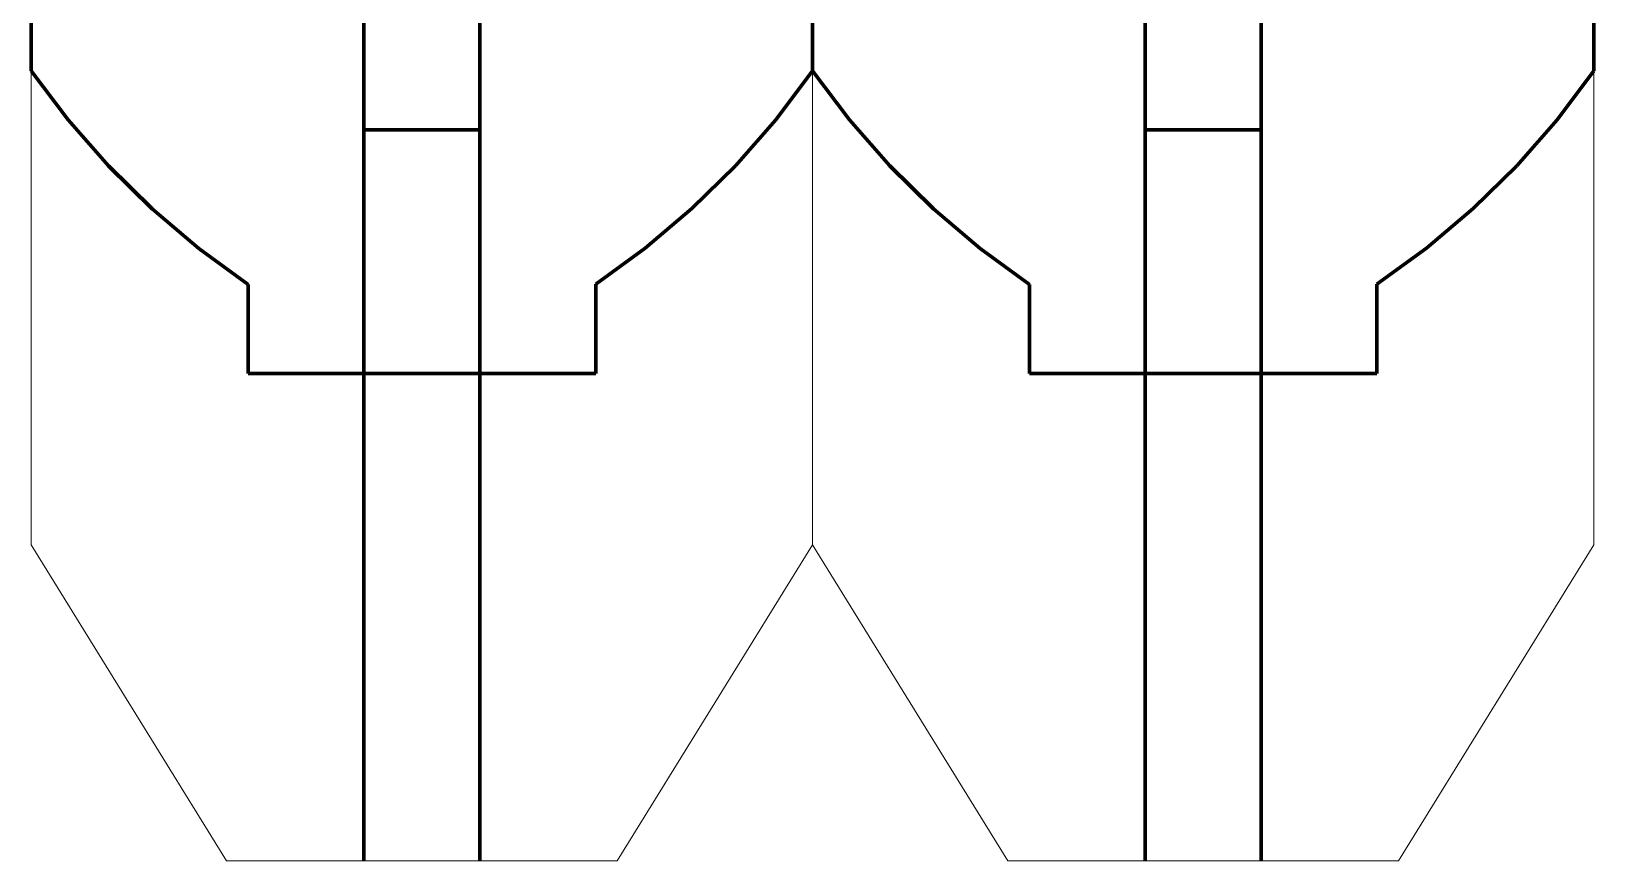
# Model space of a CAD drawing. Header units: millimetres. Extents: x -983 to 262, y -252 to 208.
# Drawn here: x 86.51 to 126.88, y 139.19 to 160.64 of the extents above; entities that cross this region are included whole.
import ezdxf

# ---------------------------------------------------------------- set-up
doc = ezdxf.new("R2010")
doc.units = ezdxf.units.MM
doc.header["$MEASUREMENT"] = 0
doc.layers.add('Layer 1', color=7, linetype='Continuous')

msp = doc.modelspace()

# ---------------------------------------------------------------- linework, layer by layer
at = {"layer": 'Layer 1', "lineweight": 80}
for points in [[(86.5089, 167.7778), (86.5089, 167.7778), (86.5089, 159.613), (86.5089, 159.613)], [(106.6948, 167.7778), (106.6948, 167.7778), (106.6948, 159.613), (106.6948, 159.613)], [(126.8807, 167.7778), (126.8807, 167.7778), (126.8807, 159.613), (126.8807, 159.613)], [(95.1056, 161.0783), (95.1056, 161.0783), (95.1056, 158.0859), (95.1056, 158.0859)], [(98.0998, 161.0783), (98.0998, 161.0783), (98.0998, 158.0842), (98.0998, 158.0842)], [(115.2915, 161.0783), (115.2915, 161.0783), (115.2915, 158.0859), (115.2915, 158.0859)], [(118.2857, 161.0783), (118.2857, 161.0783), (118.2857, 158.0842), (118.2857, 158.0842)], [(86.5089, 159.613), (86.5089, 159.613), (87.4618, 158.3498), (87.4618, 158.3498)], [(105.7453, 158.3498), (105.7453, 158.3498), (106.6948, 159.613), (106.6948, 159.613)], [(106.6948, 159.613), (106.6948, 159.613), (107.6477, 158.3498), (107.6477, 158.3498)], [(125.9312, 158.3498), (125.9312, 158.3498), (126.8807, 159.613), (126.8807, 159.613)], [(87.4618, 158.3498), (87.4618, 158.3498), (88.5038, 157.1587), (88.5038, 157.1587)], [(104.7033, 157.1604), (104.7033, 157.1604), (105.7453, 158.3498), (105.7453, 158.3498)], [(107.6477, 158.3498), (107.6477, 158.3498), (108.6897, 157.1587), (108.6897, 157.1587)], [(124.8892, 157.1604), (124.8892, 157.1604), (125.9312, 158.3498), (125.9312, 158.3498)], [(95.1056, 158.0859), (95.1056, 158.0859), (95.1056, 151.7874), (95.1056, 151.7874)], [(95.1056, 158.0859), (95.1056, 158.0859), (98.0998, 158.0842), (98.0998, 158.0842)], [(98.0998, 158.0842), (98.0998, 158.0842), (98.0998, 151.7874), (98.0998, 151.7874)], [(115.2915, 158.0859), (115.2915, 158.0859), (115.2915, 151.7874), (115.2915, 151.7874)], [(115.2915, 158.0859), (115.2915, 158.0859), (118.2857, 158.0842), (118.2857, 158.0842)], [(118.2857, 158.0842), (118.2857, 158.0842), (118.2857, 151.7874), (118.2857, 151.7874)], [(88.5038, 157.1587), (88.5038, 157.1587), (89.6315, 156.0498), (89.6315, 156.0498)], [(103.5756, 156.0515), (103.5756, 156.0515), (104.7033, 157.1604), (104.7033, 157.1604)], [(108.6897, 157.1587), (108.6897, 157.1587), (109.8174, 156.0498), (109.8174, 156.0498)], [(123.7615, 156.0515), (123.7615, 156.0515), (124.8892, 157.1604), (124.8892, 157.1604)], [(89.6315, 156.0498), (89.6315, 156.0498), (90.8381, 155.0249), (90.8381, 155.0249)], [(102.3707, 155.0284), (102.3707, 155.0284), (103.5756, 156.0515), (103.5756, 156.0515)], [(109.8174, 156.0498), (109.8174, 156.0498), (111.024, 155.0249), (111.024, 155.0249)], [(122.5566, 155.0284), (122.5566, 155.0284), (123.7615, 156.0515), (123.7615, 156.0515)], [(101.0939, 154.0977), (101.0939, 154.0977), (102.3707, 155.0284), (102.3707, 155.0284)], [(121.2798, 154.0977), (121.2798, 154.0977), (122.5566, 155.0284), (122.5566, 155.0284)], [(90.8381, 155.0249), (90.8381, 155.0249), (92.1167, 154.0943), (92.1167, 154.0943)], [(111.024, 155.0249), (111.024, 155.0249), (112.3026, 154.0943), (112.3026, 154.0943)], [(92.1167, 154.0943), (92.1167, 154.0943), (92.1167, 151.7874), (92.1167, 151.7874)], [(101.0939, 151.7874), (101.0939, 151.7874), (101.0939, 154.0977), (101.0939, 154.0977)], [(112.3026, 154.0943), (112.3026, 154.0943), (112.3026, 151.7874), (112.3026, 151.7874)], [(121.2798, 151.7874), (121.2798, 151.7874), (121.2798, 154.0977), (121.2798, 154.0977)], [(92.1167, 151.7874), (92.1167, 151.7874), (95.1056, 151.7874), (95.1056, 151.7874)], [(95.1056, 139.1939), (95.1056, 139.1939), (95.1056, 151.7874), (95.1056, 151.7874)], [(95.1056, 151.7874), (95.1056, 151.7874), (98.0998, 151.7874), (98.0998, 151.7874)], [(98.0998, 151.7874), (98.0998, 151.7874), (98.0998, 139.1939), (98.0998, 139.1939)], [(98.0998, 151.7874), (98.0998, 151.7874), (101.0939, 151.7874), (101.0939, 151.7874)], [(112.3026, 151.7874), (112.3026, 151.7874), (115.2915, 151.7874), (115.2915, 151.7874)], [(115.2915, 139.1939), (115.2915, 139.1939), (115.2915, 151.7874), (115.2915, 151.7874)], [(115.2915, 151.7874), (115.2915, 151.7874), (118.2857, 151.7874), (118.2857, 151.7874)], [(118.2857, 151.7874), (118.2857, 151.7874), (118.2857, 139.1939), (118.2857, 139.1939)], [(118.2857, 151.7874), (118.2857, 151.7874), (121.2798, 151.7874), (121.2798, 151.7874)]]:
    msp.add_open_spline(points, degree=3, dxfattribs=at)
at = {"layer": 'Layer 1', "color": 3, "lineweight": 9}
for points in [[(86.5089, 159.613), (86.5089, 159.613), (86.5089, 147.3622), (86.5089, 147.3622)], [(126.8807, 159.613), (126.8807, 159.613), (126.8807, 147.3622), (126.8807, 147.3622)], [(86.5089, 147.3622), (86.5089, 147.3622), (91.5562, 139.1939), (91.5562, 139.1939)], [(101.6492, 139.1939), (101.6492, 139.1939), (106.6948, 147.3622), (106.6948, 147.3622)], [(106.6948, 147.3622), (106.6948, 147.3622), (111.7421, 139.1939), (111.7421, 139.1939)], [(121.8351, 139.1939), (121.8351, 139.1939), (126.8807, 147.3622), (126.8807, 147.3622)], [(95.1056, 139.1939), (95.1056, 139.1939), (91.5562, 139.1939), (91.5562, 139.1939)], [(98.0998, 139.1939), (98.0998, 139.1939), (95.1056, 139.1939), (95.1056, 139.1939)], [(101.6492, 139.1939), (101.6492, 139.1939), (98.0998, 139.1939), (98.0998, 139.1939)], [(115.2915, 139.1939), (115.2915, 139.1939), (111.7421, 139.1939), (111.7421, 139.1939)], [(118.2857, 139.1939), (118.2857, 139.1939), (115.2915, 139.1939), (115.2915, 139.1939)], [(121.8351, 139.1939), (121.8351, 139.1939), (118.2857, 139.1939), (118.2857, 139.1939)]]:
    msp.add_open_spline(points, degree=3, dxfattribs=at)
at = {"layer": 'Layer 1', "color": 1, "lineweight": 9}
msp.add_open_spline([(106.6948, 159.613), (106.6948, 159.613), (106.6948, 147.3622), (106.6948, 147.3622)], degree=3, dxfattribs=at)

doc.saveas('drawing.dxf')
